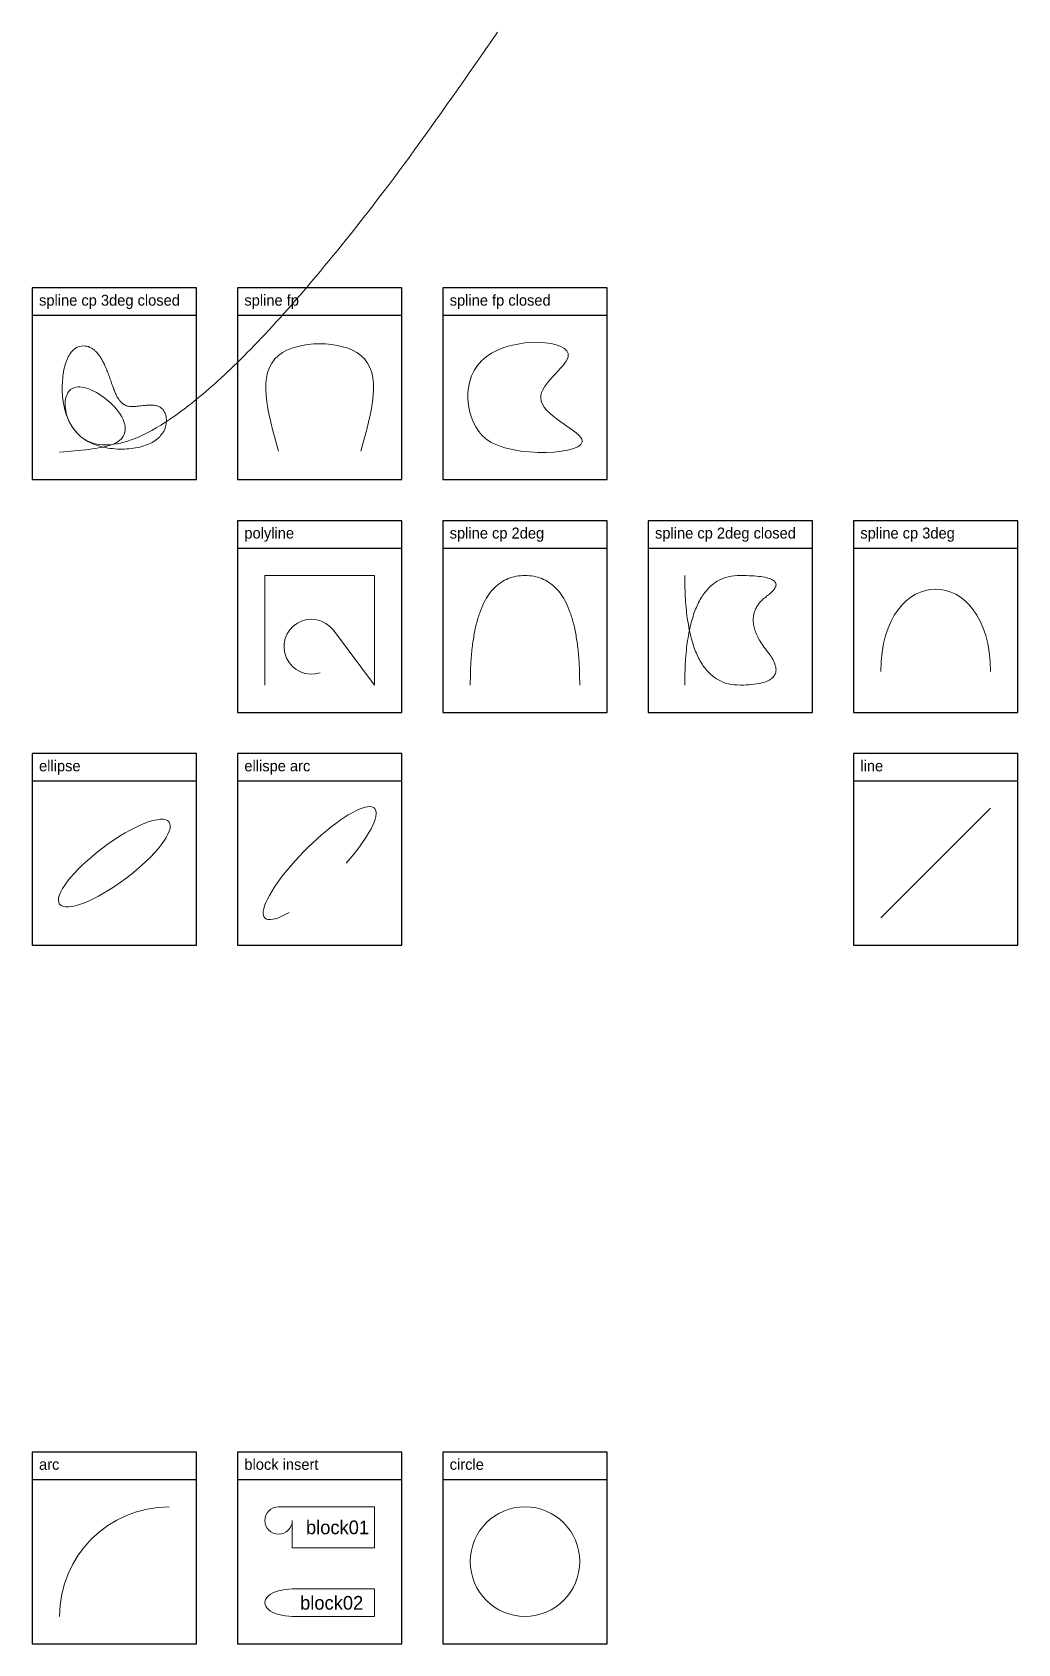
# Model space of a CAD drawing. Extents: x 15 to 735, y 15 to 1192.
import ezdxf

# ---------------------------------------------------------------- set-up
doc = ezdxf.new("R2010")
doc.units = 0
doc.layers.get('0').update_dxf_attribs({"lineweight": 9, "true_color": 0xffffff})
doc.layers.add('boxes', color=7, linetype='Continuous', true_color=0xffffff)
doc.layers.add('entities', color=7, linetype='Continuous', lineweight=13, true_color=0xffffff)
doc.styles.add('textstyle0', font='')
doc.styles.add('textstyle10', font='')
doc.styles.add('textstyle11', font='')
doc.styles.add('textstyle12', font='')
doc.styles.add('textstyle13', font='')
doc.styles.add('textstyle14', font='')
doc.styles.add('textstyle15', font='')
doc.styles.add('textstyle2', font='')
doc.styles.add('textstyle3', font='')
doc.styles.add('textstyle4', font='')
doc.styles.add('textstyle5', font='')
doc.styles.add('textstyle6', font='')
doc.styles.add('textstyle7', font='')
doc.styles.add('textstyle8', font='')
doc.styles.add('textstyle9', font='')
doc.styles.get('textstyle0').set_extended_font_data('textstyle1')
doc.styles.get('textstyle10').set_extended_font_data('textstyle17')
doc.styles.get('textstyle11').set_extended_font_data('textstyle20')
doc.styles.get('textstyle12').set_extended_font_data('textstyle21')
doc.styles.get('textstyle13').set_extended_font_data('textstyle14')
doc.styles.get('textstyle14').set_extended_font_data('textstyle15')
doc.styles.get('textstyle15').set_extended_font_data('textstyle16')
doc.styles.get('textstyle2').set_extended_font_data('textstyle2')
doc.styles.get('textstyle3').set_extended_font_data('textstyle11')
doc.styles.get('textstyle4').set_extended_font_data('textstyle12')
doc.styles.get('textstyle5').set_extended_font_data('textstyle13')
doc.styles.get('textstyle6').set_extended_font_data('textstyle5')
doc.styles.get('textstyle7').set_extended_font_data('textstyle6')
doc.styles.get('textstyle8').set_extended_font_data('textstyle9')
doc.styles.get('textstyle9').set_extended_font_data('textstyle18')

# ---------------------------------------------------------------- blocks, each defined once
blk = doc.blocks.new('ellipse')
blk.add_ellipse((50, 50), major_axis=(40, 30), ratio=0.28)
blk = doc.blocks.new('ellispe_arc')
blk.add_ellipse((50, 50), major_axis=(-40, -40), ratio=0.25, start_param=1.815775, end_param=7.038393)
blk = doc.blocks.new('line')
blk.add_line((10, 10), (90, 90))
blk = doc.blocks.new('polyline')
blk.add_lwpolyline([(10, 10), (10, 90), (90, 90), (90, 10), (60, 50, 1.953437), (50.3, 19, 1.953437)], format="xyb")
blk = doc.blocks.new('spline_cp_2deg')
blk.add_open_spline([(10, 10), (10, 90), (90, 90), (90, 10)], degree=2)
blk = doc.blocks.new('spline_cp_2deg_closed')
blk.add_open_spline([(10, 10), (10, 90), (90, 90), (50, 60), (90, 10), (10, 10), (10, 90)], degree=2)
blk = doc.blocks.new('spline_cp_3deg')
blk.add_open_spline([(10, 10), (10, 90), (90, 90), (90, 10)], degree=3)
blk = doc.blocks.new('spline_cp_3deg_closed')
blk.add_open_spline([(10, 90), (10, 10), (90, 10), (90, 50), (60, 40), (50, 50), (40, 90), (10, 90), (10, 10), (90, 10)], degree=3, knots=[-2, -2, -1, 0, 1, 2, 3, 4, 5, 6, 7, 8, 9, 9])
blk = doc.blocks.new('spline_fp')
blk.add_open_spline([(20, 10), (11.8, 38.4), (-3.3, 91.2), (103.3, 91.2), (88.2, 38.4), (80, 10)], degree=3, knots=[0, 0, 0, 0, 70, 130, 200, 200, 200, 200])
blk = doc.blocks.new('spline_fp_closed')
blk.add_open_spline([(20, 20), (4.3, 32.4), (-3.6, 97.3), (109, 91.7), (37.9, 46.6), (130.1, 9.8), (38.3, 5.5), (20, 20)], degree=3, knots=[0, 0, 0, 0, 60, 120, 156.055513, 198.48192, 268.48192, 268.48192, 268.48192, 268.48192])
blk = doc.blocks.new('arc')
blk.add_arc((90, 10), 80, 90, 180)
blk = doc.blocks.new('block01')
for p, q in [((20, 90), (90, 90)), ((90, 60), (90, 90)), ((30, 80), (30, 60)), ((30, 60), (90, 60))]:
    blk.add_line(p, q)
blk.add_arc((20, 80), 10, 90, 0)
at = {"insert": (40, 80), "char_height": 10, "width": 44.444, "attachment_point": 1, "style": 'textstyle0'}
blk.add_mtext('block01', dxfattribs=at)
blk = doc.blocks.new('block02')
for p, q in [((30, 30), (90, 30)), ((90, 30), (90, 10)), ((90, 10), (30, 10))]:
    blk.add_line(p, q)
blk.add_ellipse((30, 20), major_axis=(20, 0), ratio=0.5, start_param=1.5707963268, end_param=4.7123889804)
at = {"insert": (35.71712, 24.90368), "char_height": 10, "width": 46.6666667, "attachment_point": 1, "style": 'textstyle2'}
blk.add_mtext('block02', dxfattribs=at)
blk = doc.blocks.new('block_insert')
for name in ['block01', 'block02']:
    blk.add_blockref(name, (0, 0))
blk = doc.blocks.new('circle')
blk.add_circle((50, 50), 40)

msp = doc.modelspace()

# ---------------------------------------------------------------- linework, layer by layer
at = {"layer": 'boxes'}
for p, q in [((15, 985), (135, 985)), ((165, 985), (285, 985)), ((315, 985), (435, 985)), ((165, 815), (285, 815)), ((315, 815), (435, 815)), ((465, 815), (585, 815)), ((615, 815), (735, 815)), ((15, 645), (135, 645)), ((165, 645), (285, 645)), ((615, 645), (735, 645)), ((15, 135), (135, 135)), ((165, 135), (285, 135)), ((315, 135), (435, 135))]:
    msp.add_line(p, q, dxfattribs=at)
for points in [[(15, 865), (135, 865), (135, 1005), (15, 1005)], [(165, 865), (285, 865), (285, 1005), (165, 1005)], [(315, 865), (435, 865), (435, 1005), (315, 1005)], [(165, 695), (285, 695), (285, 835), (165, 835)], [(315, 695), (435, 695), (435, 835), (315, 835)], [(465, 695), (585, 695), (585, 835), (465, 835)], [(615, 695), (735, 695), (735, 835), (615, 835)], [(15, 525), (135, 525), (135, 665), (15, 665)], [(165, 525), (285, 525), (285, 665), (165, 665)], [(615, 525), (735, 525), (735, 665), (615, 665)], [(15, 15), (135, 15), (135, 155), (15, 155)], [(165, 15), (285, 15), (285, 155), (165, 155)], [(315, 15), (435, 15), (435, 155), (315, 155)]]:
    msp.add_lwpolyline(points, close=True, dxfattribs=at)

# ---------------------------------------------------------------- block references
at = {"layer": 'entities'}
for name, p in [('spline_cp_3deg_closed', (25, 875)), ('spline_fp', (175, 875.8)), ('spline_fp_closed', (326.5, 874.7)), ('spline_cp_3deg', (625, 715)), ('polyline', (175, 705)), ('spline_cp_2deg', (325, 705)), ('spline_cp_2deg_closed', (481.7, 705)), ('ellispe_arc', (175, 535)), ('line', (625, 535)), ('ellipse', (25, 535)), ('arc', (25, 25)), ('block_insert', (175, 25)), ('circle', (325, 25))]:
    msp.add_blockref(name, p, dxfattribs=at)

# ---------------------------------------------------------------- texts
at = {"layer": 'boxes', "char_height": 8, "attachment_point": 1}
for s, insert, width, style in [('spline cp 3deg closed', (20, 1000), 116.67, 'textstyle14'), ('spline fp', (170, 1000), 46.003, 'textstyle15'), ('spline fp closed', (320, 1000), 85.781, 'textstyle10'), ('polyline', (170, 830), 38.222, 'textstyle3'), ('spline cp 2deg', (320, 830), 76.892, 'textstyle4'), ('spline cp 2deg closed', (470, 830), 116.67, 'textstyle5'), ('spline cp 3deg', (620, 830), 76.892, 'textstyle13'), ('ellipse', (20, 660), 32, 'textstyle6'), ('ellispe arc', (170, 660), 54.889, 'textstyle7'), ('line', (620, 660), 16, 'textstyle8'), ('arc', (20, 150), 14.222, 'textstyle9'), ('block insert', (170, 150), 62.889, 'textstyle11'), ('circle', (320, 150), 25.778, 'textstyle12')]:
    msp.add_mtext(s, dxfattribs=dict(at, insert=insert, width=width, style=style))

doc.saveas('drawing.dxf')
